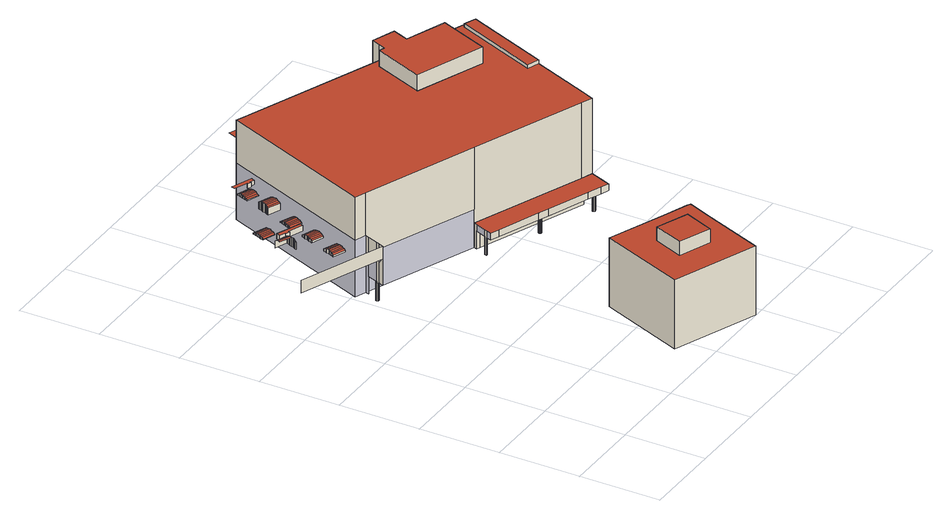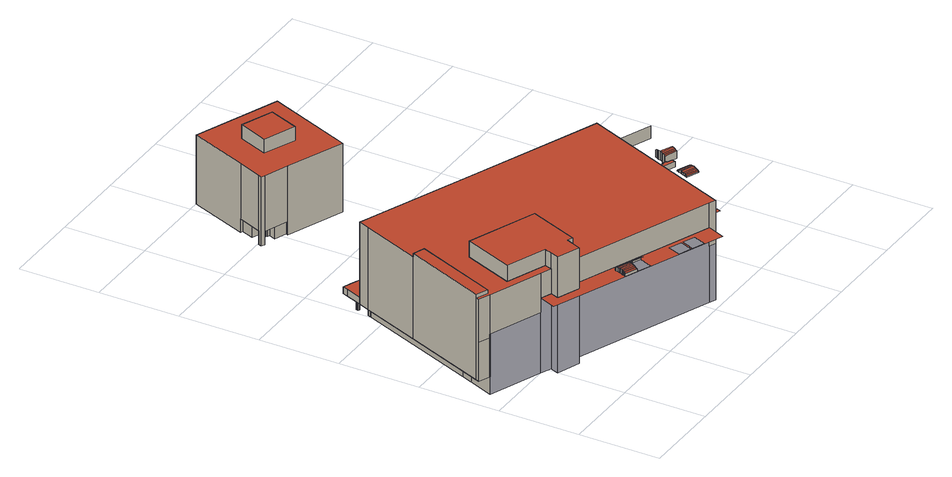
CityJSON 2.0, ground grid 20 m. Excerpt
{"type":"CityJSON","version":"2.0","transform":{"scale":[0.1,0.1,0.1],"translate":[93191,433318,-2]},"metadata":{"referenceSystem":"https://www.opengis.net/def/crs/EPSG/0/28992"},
"CityObjects":{
"building1":{"type":"Building","attributes":{"measuredHeight":21.9},"children":["building1-1","building1-2","building1-3","building1-4","building1-5","building1-6"],"geometry":[{"type":"MultiSurface","lod":"2","boundaries":[[[0,1,2,3]],[[4,5,6,7]],[[5,8,9,6]],[[8,10,11,9]],[[10,12,13,11]],[[14,13,12,15]],[[16,17,18,19]],[[20,4,7,21]],[[4,20,22,5]],[[23,24,25,26]],[[27,14,15,28]],[[19,18,29,30]],[[5,22,31,8]],[[32,23,26,33]],[[34,27,28,35]],[[30,29,36,37]],[[8,31,38,10]],[[39,32,33,40]],[[41,34,35,42]],[[37,36,43,44]],[[45,46,44,43]],[[10,38,47,12]],[[17,39,40,48]],[[12,47,49,15]],[[48,50,18,17]],[[22,20,21,51]],[[15,49,52,28]],[[50,53,29,18]],[[31,22,51,54]],[[28,52,55,35]],[[53,56,36,29]],[[38,31,54,57]],[[35,55,58,42]],[[56,45,43,36]],[[59,41,42,58]],[[47,38,57,60]],[[61,62,63,64]],[[60,65,49,47]],[[62,66,67,63]],[[65,68,52,49]],[[66,69,70,67]],[[71,72,73,74]],[[68,75,55,52]],[[69,76,77,70]],[[78,71,74,79]],[[75,59,58,55]],[[80,77,76,81]],[[82,61,64,83]],[[61,82,84,62]],[[85,86,87,88]],[[89,80,81,90]],[[91,78,79,92]],[[62,84,93,66]],[[86,94,95,87]],[[96,89,90,97]],[[98,91,92,99]],[[66,93,100,69]],[[94,101,102,95]],[[103,96,97,104]],[[69,100,105,76]],[[101,106,107,102]],[[108,98,99,109]],[[76,105,110,81]],[[111,107,106,112]],[[113,85,88,114]],[[108,115,116,72,71,78,91,98]],[[84,82,83,117]],[[85,113,118,86]],[[81,110,119,90]],[[120,111,112,121]],[[93,84,117,122]],[[86,118,123,94]],[[90,119,124,97]],[[125,120,121,126]],[[100,93,122,127]],[[94,123,128,101]],[[97,124,129,104]],[[130,125,126,131]],[[132,103,104,129]],[[105,100,127,133]],[[101,128,134,106]],[[72,116,135,73]],[[136,137,138,1]],[[1,138,139,2]],[[133,140,110,105]],[[106,134,141,112]],[[142,143,144,145]],[[143,146,147,144]],[[148,142,145,149]],[[118,113,114,150]],[[140,151,119,110]],[[115,108,109,152]],[[146,153,137,147]],[[112,141,154,121]],[[155,148,149,156]],[[153,146,143,142,148,155,157,158]],[[123,118,150,159]],[[151,160,124,119]],[[137,153,158,161,162,163,139,138]],[[121,154,164,126]],[[157,155,156,165]],[[128,123,159,166]],[[158,157,165,161]],[[160,132,129,124]],[[126,164,167,131]],[[168,130,131,167]],[[134,128,166,169]],[[169,170,141,134]],[[170,171,154,141]],[[162,172,173,163]],[[161,174,172,162]],[[171,175,164,154]],[[175,168,167,164]],[[176,177,178,179,180]],[[116,115,152,135]],[[181,182,183,184]],[[182,185,186,183]],[[174,187,177,176,172]],[[172,176,180,173]],[[185,188,189,186]],[[188,190,191,189]],[[192,191,190,193]],[[194,181,184,195]],[[181,194,196,182]],[[197,192,193,198]],[[182,196,199,185]],[[200,197,198,201]],[[185,199,202,188]],[[203,200,201,204]],[[188,202,205,190]],[[190,205,206,193]],[[196,194,195,207]],[[193,206,208,198]],[[199,196,207,209]],[[198,208,210,201]],[[202,199,209,211]],[[201,210,212,204]],[[213,203,204,212]],[[205,202,211,214]],[[214,215,206,205]],[[215,216,208,206]],[[216,217,210,208]],[[217,213,212,210]],[[218,219,220,221]],[[219,222,223,220]],[[222,224,225,223]],[[224,226,227,225]],[[228,227,226,229]],[[230,218,221,231]],[[218,230,232,219]],[[233,228,229,234]],[[219,232,235,222]],[[236,233,234,237]],[[222,235,238,224]],[[239,236,237,240]],[[224,238,241,226]],[[226,241,242,229]],[[232,230,231,243]],[[229,242,244,234]],[[235,232,243,245]],[[234,244,246,237]],[[238,235,245,247]],[[237,246,248,240]],[[249,239,240,248]],[[241,238,247,250]],[[250,251,242,241]],[[251,252,244,242]],[[252,253,246,244]],[[253,249,248,246]],[[254,255,256,257]],[[255,258,259,256]],[[258,260,261,259]],[[260,262,263,261]],[[264,263,262,265]],[[266,254,257,267]],[[254,266,268,255]],[[269,264,265,270]],[[255,268,271,258]],[[272,269,270,273]],[[258,271,274,260]],[[178,275,276,179]],[[260,274,277,262]],[[262,277,278,265]],[[268,266,267,279]],[[265,278,280,270]],[[271,268,279,281]],[[270,280,282,273]],[[274,271,281,283]],[[273,282,284,285]],[[286,287,285,284]],[[277,274,283,288]],[[288,289,278,277]],[[289,290,280,278]],[[290,291,282,280]],[[291,286,284,282]],[[292,293,294,295]],[[296,293,292,297,298,299,300,301]],[[297,292,295,302]],[[298,297,302,303]],[[299,298,303,304]],[[300,299,304,305]]],"semantics":{"surfaces":[{"type":"WallSurface"},{"type":"RoofSurface"},{"type":"GroundSurface"},{"type":"ClosureSurface"}],"values":[0,0,0,0,0,0,1,0,1,0,0,1,1,0,0,1,1,0,0,1,0,1,0,1,0,0,1,0,0,1,0,0,1,0,0,0,0,0,0,0,0,0,0,0,0,0,0,0,1,0,0,0,1,0,0,0,1,0,0,1,0,0,1,0,0,1,0,1,1,0,0,1,1,0,0,1,1,0,0,0,1,0,0,0,0,1,0,0,0,0,0,0,0,1,0,2,0,0,0,1,0,0,0,0,1,0,0,0,0,0,3,0,0,3,0,0,0,3,0,0,0,0,0,1,0,1,0,1,0,1,1,0,1,0,1,0,1,0,0,0,0,0,0,0,0,0,0,0,0,1,0,1,0,1,0,1,1,0,1,0,1,0,1,0,0,0,0,0,0,0,0,0,0,0,0,1,0,1,0,1,3,1,1,0,1,0,1,0,1,0,0,0,0,0,0,0,1,0,0,0,0]}}]},
"building1-1":{"type":"BuildingInstallation","parents":["building1"],"geometry":[{"type":"MultiSurface","lod":"2","boundaries":[[[60,65,49,47]],[[22,20,21,51]],[[68,75,55,52]],[[5,8,9,6]],[[38,31,54,57]],[[31,22,51,54]],[[20,4,7,21]],[[27,14,15,28]],[[34,27,28,35]],[[59,41,42,58]],[[75,59,58,55]],[[65,68,52,49]],[[14,13,12,15]],[[10,12,13,11]],[[47,38,57,60]],[[8,10,11,9]],[[41,34,35,42]],[[4,5,6,7]],[[10,38,47,12]],[[12,47,49,15]],[[4,20,22,5]],[[8,31,38,10]],[[28,52,55,35]],[[15,49,52,28]],[[35,55,58,42]],[[5,22,31,8]]],"semantics":{"surfaces":[{"type":"WallSurface"},{"type":"RoofSurface"}],"values":[0,0,0,0,0,0,0,0,0,0,0,0,0,0,0,0,0,0,1,1,1,1,1,1,1,1]}}]},
"building1-2":{"type":"BuildingInstallation","parents":["building1"],"geometry":[{"type":"MultiSurface","lod":"2","boundaries":[[[103,96,97,104]],[[80,77,76,81]],[[89,80,81,90]],[[96,89,90,97]],[[140,151,119,110]],[[160,132,129,124]],[[132,103,104,129]],[[151,160,124,119]],[[69,76,77,70]],[[105,100,127,133]],[[66,69,70,67]],[[100,93,122,127]],[[62,66,67,63]],[[93,84,117,122]],[[61,62,63,64]],[[82,61,64,83]],[[133,140,110,105]],[[84,82,83,117]],[[90,119,124,97]],[[97,124,129,104]],[[76,105,110,81]],[[81,110,119,90]],[[66,93,100,69]],[[62,84,93,66]],[[61,82,84,62]],[[69,100,105,76]]],"semantics":{"surfaces":[{"type":"WallSurface"},{"type":"RoofSurface"}],"values":[0,0,0,0,0,0,0,0,0,0,0,0,0,0,0,0,0,0,1,1,1,1,1,1,1,1]}}]},
"building1-3":{"type":"BuildingInstallation","parents":["building1"],"geometry":[{"type":"MultiSurface","lod":"2","boundaries":[[[169,170,141,134]],[[170,171,154,141]],[[175,168,167,164]],[[171,175,164,154]],[[128,123,159,166]],[[86,94,95,87]],[[111,107,106,112]],[[125,120,121,126]],[[134,128,166,169]],[[101,106,107,102]],[[120,111,112,121]],[[94,101,102,95]],[[168,130,131,167]],[[130,125,126,131]],[[123,118,150,159]],[[85,86,87,88]],[[118,113,114,150]],[[113,85,88,114]],[[106,134,141,112]],[[85,113,118,86]],[[101,128,134,106]],[[112,141,154,121]],[[126,164,167,131]],[[121,154,164,126]],[[94,123,128,101]],[[86,118,123,94]]],"semantics":{"surfaces":[{"type":"WallSurface"},{"type":"RoofSurface"}],"values":[0,0,0,0,0,0,0,0,0,0,0,0,0,0,0,0,0,0,1,1,1,1,1,1,1,1]}}]},
"building1-4":{"type":"BuildingInstallation","parents":["building1"],"geometry":[{"type":"MultiSurface","lod":"2","boundaries":[[[203,200,201,204]],[[217,213,212,210]],[[213,203,204,212]],[[216,217,210,208]],[[205,202,211,214]],[[199,196,207,209]],[[192,191,190,193]],[[181,182,183,184]],[[188,190,191,189]],[[197,192,193,198]],[[185,188,189,186]],[[214,215,206,205]],[[202,199,209,211]],[[194,181,184,195]],[[182,185,186,183]],[[215,216,208,206]],[[196,194,195,207]],[[200,197,198,201]],[[201,210,212,204]],[[198,208,210,201]],[[190,205,206,193]],[[181,194,196,182]],[[188,202,205,190]],[[185,199,202,188]],[[182,196,199,185]],[[193,206,208,198]]],"semantics":{"surfaces":[{"type":"WallSurface"},{"type":"RoofSurface"}],"values":[0,0,0,0,0,0,0,0,0,0,0,0,0,0,0,0,0,0,1,1,1,1,1,1,1,1]}}]},
"building1-5":{"type":"BuildingInstallation","parents":["building1"],"geometry":[{"type":"MultiSurface","lod":"2","boundaries":[[[253,249,248,246]],[[230,218,221,231]],[[218,219,220,221]],[[236,233,234,237]],[[249,239,240,248]],[[251,252,244,242]],[[222,224,225,223]],[[224,226,227,225]],[[250,251,242,241]],[[241,238,247,250]],[[219,222,223,220]],[[235,232,243,245]],[[238,235,245,247]],[[252,253,246,244]],[[233,228,229,234]],[[239,236,237,240]],[[232,230,231,243]],[[228,227,226,229]],[[229,242,244,234]],[[224,238,241,226]],[[237,246,248,240]],[[218,230,232,219]],[[219,232,235,222]],[[234,244,246,237]],[[222,235,238,224]],[[226,241,242,229]]],"semantics":{"surfaces":[{"type":"WallSurface"},{"type":"RoofSurface"}],"values":[0,0,0,0,0,0,0,0,0,0,0,0,0,0,0,0,0,0,1,1,1,1,1,1,1,1]}}]},
"building1-6":{"type":"BuildingInstallation","parents":["building1"],"geometry":[{"type":"MultiSurface","lod":"2","boundaries":[[[290,291,282,280]],[[266,254,257,267]],[[260,262,263,261]],[[272,269,270,273]],[[286,287,285,284]],[[269,264,265,270]],[[258,260,261,259]],[[274,271,281,283]],[[254,255,256,257]],[[268,266,267,279]],[[271,268,279,281]],[[287,272,273,285]],[[277,274,283,288]],[[291,286,284,282]],[[289,290,280,278]],[[288,289,278,277]],[[264,263,262,265]],[[255,258,259,256]],[[273,282,284,285]],[[258,271,274,260]],[[265,278,280,270]],[[262,277,278,265]],[[260,274,277,262]],[[255,268,271,258]],[[254,266,268,255]],[[270,280,282,273]]],"semantics":{"surfaces":[{"type":"WallSurface"},{"type":"RoofSurface"}],"values":[0,0,0,0,0,0,0,0,0,0,0,0,0,0,0,0,0,0,1,1,1,1,1,1,1,1]}}]},
"building2":{"type":"Building","attributes":{"measuredHeight":21.09,"yearOfConstruction":1992},"address":[{"CountryName":"Nederland","LocalityName":"Rotterdam","ThoroughfareNumber":"96-96","ThoroughfareName":"Twentestraat","PostalCode":"3083BD"}],"geometry":[{"type":"Solid","lod":"2","boundaries":[[[[306,307,308,309,310,311,312,313,314,315,316,317,318,319,320,321,322,323,324]],[[325,326,315,314]],[[327,328,321,320]],[[329,330,331,332]],[[328,333,322,321]],[[334,329,332,335]],[[336,337,338,323,339]],[[322,333,340,341,342]],[[342,339,323,322]],[[336,343,306,344,337]],[[307,345,346,347,348]],[[343,345,307,306]],[[349,350,317,316]],[[338,351,324,323]],[[352,325,314,313]],[[351,344,306,324]],[[348,353,308,307]],[[354,355,311,310]],[[330,356,357,331]],[[340,358,359,341]],[[358,347,346,359]],[[350,360,318,317]],[[360,361,319,318]],[[361,327,320,319]],[[356,334,335,357]],[[353,362,309,308]],[[355,363,312,311]],[[363,352,313,312]],[[362,354,310,309]],[[326,349,316,315]],[[332,331,357,335]],[[345,343,336,339,342,341,359,346],[330,329,334,356]],[[328,327,361,360,350,349,326,325,352,363,355,354,362,353,348,347,358,340,333]],[[338,337,344,351]]]],"semantics":{"surfaces":[{"type":"OuterCeilingSurface"},{"type":"WallSurface"},{"type":"RoofSurface"},{"type":"GroundSurface"}],"values":[[0,1,1,1,1,1,1,1,1,1,1,1,1,1,1,1,1,1,1,1,1,1,1,1,1,1,1,1,1,1,2,2,3,3]]}}]},
"building3":{"type":"Building","attributes":{"measuredHeight":40.85,"yearOfConstruction":1978},"address":[{"CountryName":"Nederland","LocalityName":"Rotterdam","ThoroughfareNumber":"405-481","ThoroughfareName":"Zuidplein Hoog","PostalCode":"3083BE"}],"children":["building3-1","building3-2","building3-3"]},
"building3-1":{"type":"BuildingPart","attributes":{"measuredHeight":6.22},"parents":["building3"],"geometry":[{"type":"Solid","lod":"2","boundaries":[[[[364,365,366,367,368,369,370,371,372,373,374,375,376,377,378,379,380,381],[382,383,384,385,386,387,388,389,390,391],[392,393,394,395,396,397,398,399,400,401]],[[402,403,383,382]],[[404,405,392,401]],[[406,407,394,393]],[[408,376,375,409]],[[409,375,374,410]],[[411,412,381,380]],[[412,413,364,381]],[[413,414,365,364]],[[414,415,366,365]],[[415,416,367,366]],[[416,417,368,367]],[[418,419,379,378]],[[419,411,380,379]],[[371,370,420,421]],[[422,423,390,389]],[[424,425,388,387]],[[423,426,391,390]],[[370,369,427,420]],[[373,428,427,369,429,430]],[[431,432,385,384]],[[426,402,382,391]],[[372,371,421,433]],[[434,435,397,396]],[[405,406,393,392]],[[410,436,437,438,374]],[[439,377,376,408]],[[373,372,433,428]],[[435,440,398,397]],[[403,431,384,383]],[[432,441,386,385]],[[441,424,387,386]],[[425,422,389,388]],[[407,442,395,394]],[[442,434,396,395]],[[440,443,399,398]],[[443,444,400,399]],[[444,404,401,400]],[[417,416,415,414,413,412,411,419,418,445,437,438,430,429]],[[403,402,426,423,422,425,424,441,432,431]],[[420,427,428,433,421]],[[442,407,406,405,404,444,443,440,435,434]],[[439,408,409,410,436]],[[445,418,378,377]],[[374,438,430,373]],[[417,429,369,368]],[[377,445,437,436,439]]]],"semantics":{"surfaces":[{"type":"OuterCeilingSurface"},{"type":"WallSurface"},{"type":"RoofSurface"},{"type":"GroundSurface"},{"type":"ClosureSurface"}],"values":[[0,1,1,1,1,1,1,1,1,1,1,1,1,1,1,1,1,1,1,1,1,1,1,1,1,1,1,1,1,1,1,1,1,1,1,1,1,1,2,3,3,3,3,4,4,4,4]]}}]},
"building3-2":{"type":"BuildingPart","attributes":{"measuredHeight":26.26},"parents":["building3"],"geometry":[{"type":"Solid","lod":"2","boundaries":[[[[378,377,446,447,448,449,450,451,452,453]],[[448,454,455,456,449]],[[456,457,450,449]],[[457,456,455,458,459]],[[460,461,462,454,463]],[[464,461,460,465]],[[462,458,455,454]],[[466,467,468,469]],[[470,180,176,471,472]],[[473,472,471,437,445]],[[470,474,179,180]],[[445,418,475,473]],[[457,459,476,451,450]],[[467,452,451,476,477,468]],[[478,475,418,378,453]],[[467,478,453,452]],[[474,479,276,179]],[[476,480,481,477]],[[480,466,469,481]],[[439,482,446,377]],[[482,483,447,446]],[[483,484,448,447]],[[276,479,485,486,487]],[[485,488,489,486]],[[490,491,492,488,485,479,474,470,472,473,475,478,467,466,480,476,459,458,462,461,464,493,494,495]],[[477,481,469,468]],[[496,484,483,482,439,436,177,178,275,497,498,499,500,501,502,503,504,505]],[[179,178,177,176,180]],[[437,471,176,177,436]],[[489,488,492,499,498]],[[377,378,418,445]],[[465,505,504,493,464]],[[463,496,505,465,460]],[[377,445,437,436,439]],[[489,498,497,487,486]],[[454,448,484,496,463]],[[504,503,494,493]],[[503,502,495,494]],[[502,501,490,495]],[[501,500,491,490]],[[500,499,492,491]],[[497,275,276,487]],[[275,178,179,276]]]],"semantics":{"surfaces":[{"type":"OuterCeilingSurface"},{"type":"WallSurface"},{"type":"RoofSurface"},{"type":"GroundSurface"},{"type":"ClosureSurface"}],"values":[[0,1,1,1,1,1,1,1,1,1,1,1,1,1,1,1,1,1,1,1,1,1,1,1,2,2,3,4,4,4,4,4,4,4,4,4,4,4,4,4,4,4,4]]}}]},
"building3-3":{"type":"BuildingPart","attributes":{"measuredHeight":29.42},"parents":["building3"],"geometry":[{"type":"Solid","lod":"2","boundaries":[[[[506,507,508,464,465]],[[493,464,508,509]],[[490,495,510,511]],[[512,507,506,513]],[[495,494,514,510]],[[494,493,509,514]],[[492,491,515,516]],[[488,517,512,513,489]],[[488,492,516,517]],[[491,490,511,515]],[[510,514,509,508,507,512,517,516,515,511]],[[505,504,503,502,501,500,499,498,518,519]],[[505,519,506,465]],[[489,498,499,492,488]],[[499,500,491,492]],[[500,501,490,491]],[[493,504,505,465,464]],[[518,498,489,513]],[[519,518,513,506]],[[503,504,493,494]],[[501,502,495,490]],[[502,503,494,495]]]],"semantics":{"surfaces":[{"type":"WallSurface"},{"type":"RoofSurface"},{"type":"GroundSurface"},{"type":"ClosureSurface"}],"values":[[0,0,0,0,0,0,0,0,0,0,1,2,3,3,3,3,3,3,3,3,3,3]]}}]},
"building4":{"type":"Building","attributes":{"measuredHeight":21.81},"children":["building4-1"],"geometry":[{"type":"MultiSurface","lod":"2","boundaries":[[[520,521,522,523]],[[521,520,524,525]],[[525,524,526,527]],[[524,520,523,528]],[[526,524,528,529]],[[530,531,532,533]],[[534,526,529,535]],[[531,536,537,532]],[[536,538,539,537]],[[538,540,541,539]],[[542,530,533,543]],[[530,542,544,531]],[[531,544,545,536]],[[536,545,546,538]],[[538,546,547,540]],[[540,547,548,549]],[[544,542,543,550]],[[545,544,550,551]],[[546,545,551,552]],[[547,546,552,553]],[[553,554,548,547]],[[554,555,556,548]],[[557,558,486,489,513,506,465,460],[559,560,561,555,554,553,552,551,550,543,533,532,537,539,541,562,563,564],[565,566,567,568,569,570,535,529,528,523,522,571,572,573,574,575,576,577],[578,579,580,581,582,583,584,585,586,587,588,589,590,591,592,593,594,595],[596,597,598,599,600,601,602,603,604,605,606,607,608,609,610,611,612,613]],[[498,518,513,489]],[[518,519,506,513]],[[519,505,465,506]]],"semantics":{"surfaces":[{"type":"WallSurface"},{"type":"RoofSurface"},{"type":"ClosureSurface"}],"values":[0,1,1,0,0,0,0,0,0,0,0,1,1,1,1,1,0,0,0,0,0,0,1,2,2,2]}}]},
"building4-1":{"type":"BuildingInstallation","parents":["building4"],"geometry":[{"type":"MultiSurface","lod":"2","boundaries":[[[562,541,540,549]],[[561,560,614,615]],[[560,559,616,614]],[[545,544,550,551]],[[564,563,617,618]],[[563,562,549,617]],[[542,530,533,543]],[[538,540,541,539]],[[531,536,537,532]],[[555,561,615,556]],[[553,554,548,547]],[[554,555,556,548]],[[547,546,552,553]],[[544,542,543,550]],[[559,564,618,616]],[[536,538,539,537]],[[546,545,551,552]],[[530,531,532,533]],[[618,615,614,616]],[[540,547,548,549]],[[617,556,615,618]],[[549,548,556,617]],[[536,545,546,538]],[[530,542,544,531]],[[531,544,545,536]],[[538,546,547,540]]],"semantics":{"surfaces":[{"type":"WallSurface"},{"type":"RoofSurface"}],"values":[0,0,0,0,0,0,0,0,0,0,0,0,0,0,0,0,0,0,1,1,1,1,1,1,1,1]}}]}
},
"vertices":[
[9,814,118],[219,730,118],[219,730,150],[9,814,150],[128,802,154],[130,805,157],[130,805,150],[128,802,150],[131,809,158],[131,809,150],[133,813,159],[133,813,150],[135,817,160],[135,817,150],[136,822,150],[136,822,159],[92,915,173],[122,902,173],[124,907,173],[94,919,173],[158,789,154],[158,789,150],[160,793,157],[117,890,170],[116,887,168],[116,887,150],[117,890,150],[138,826,150],[138,826,158],[126,911,172],[96,923,172],[161,797,158],[119,894,172],[119,894,150],[139,830,150],[139,830,157],[127,915,170],[97,927,170],[163,801,159],[121,898,173],[121,898,150],[141,833,150],[141,833,154],[129,918,168],[98,930,168],[129,918,150],[98,930,150],[165,805,160],[122,902,150],[166,809,159],[124,907,150],[160,793,150],[168,813,158],[126,911,150],[161,797,150],[170,817,157],[127,915,150],[163,801,150],[171,821,154],[171,821,150],[165,805,150],[114,969,152],[115,972,155],[115,972,150],[114,969,150],[166,809,150],[116,976,156],[116,976,150],[168,813,150],[118,980,157],[118,980,150],[129,936,164],[132,945,164],[132,945,150],[129,936,150],[170,817,150],[120,984,158],[120,984,150],[142,930,164],[142,930,150],[122,989,150],[122,989,157],[144,957,152],[144,957,150],[145,960,155],[156,872,154],[158,875,156],[158,875,150],[156,872,150],[123,993,150],[123,993,156],[141,928,164],[141,928,150],[147,964,156],[159,879,158],[159,879,150],[125,997,150],[125,997,155],[151,924,164],[151,924,150],[148,968,157],[161,883,159],[161,883,150],[126,1000,150],[126,1000,152],[150,972,158],[163,887,159],[163,887,150],[152,927,164],[152,927,150],[152,977,157],[164,892,150],[164,892,159],[186,860,154],[186,860,150],[189,913,164],[193,921,164],[145,960,150],[188,863,156],[154,981,156],[166,896,150],[166,896,158],[147,964,150],[189,867,158],[155,985,155],[167,900,150],[167,900,156],[148,968,150],[191,871,159],[156,988,152],[169,903,150],[169,903,154],[156,988,150],[150,972,150],[193,875,159],[193,921,150],[219,730,51],[224,742,51],[224,742,102],[224,742,150],[152,977,150],[194,879,159],[221,746,6],[221,744,6],[221,744,51],[221,746,51],[223,742,6],[223,742,51],[222,749,6],[222,749,51],[188,863,150],[154,981,150],[189,913,150],[224,742,6],[196,884,158],[224,750,6],[224,750,51],[226,750,6],[227,749,6],[189,867,150],[155,985,150],[227,749,51],[227,749,102],[227,749,150],[198,887,156],[226,750,51],[191,871,150],[199,891,154],[199,891,150],[193,875,150],[194,879,150],[196,884,150],[237,775,102],[237,775,150],[237,775,51],[198,887,150],[240,784,102],[240,784,6],[212,795,6],[212,795,150],[240,784,150],[184,941,152],[185,945,155],[185,945,150],[184,941,150],[186,949,156],[186,949,150],[237,775,6],[188,953,157],[188,953,150],[190,957,158],[190,957,150],[192,961,150],[192,961,157],[214,929,152],[214,929,150],[215,933,155],[193,965,150],[193,965,156],[217,936,156],[195,969,150],[195,969,155],[218,941,157],[196,973,150],[196,973,152],[220,945,158],[222,949,157],[215,933,150],[224,953,156],[217,936,150],[225,957,155],[218,941,150],[226,961,152],[226,961,150],[220,945,150],[222,949,150],[224,953,150],[225,957,150],[211,1011,167],[212,1014,169],[212,1014,150],[211,1011,150],[214,1018,171],[214,1018,150],[216,1022,172],[216,1022,150],[217,1027,172],[217,1027,150],[219,1031,150],[219,1031,172],[241,999,167],[241,999,150],[243,1002,169],[221,1035,150],[221,1035,171],[244,1006,171],[222,1039,150],[222,1039,169],[246,1010,172],[224,1042,150],[224,1042,167],[248,1014,172],[249,1019,172],[243,1002,150],[251,1023,171],[244,1006,150],[252,1027,169],[246,1010,150],[254,1030,167],[254,1030,150],[248,1014,150],[249,1019,150],[251,1023,150],[252,1027,150],[239,1080,152],[240,1084,154],[240,1084,150],[239,1080,150],[242,1088,156],[242,1088,150],[243,1092,157],[243,1092,150],[245,1096,157],[245,1096,150],[247,1100,150],[247,1100,157],[269,1068,152],[269,1068,150],[270,1072,154],[248,1104,150],[248,1104,156],[272,1076,156],[250,1108,150],[250,1108,154],[274,1080,157],[365,1179,6],[365,1179,150],[275,1084,157],[277,1088,157],[270,1072,150],[279,1092,156],[272,1076,150],[280,1096,154],[274,1080,150],[282,1100,152],[251,1112,152],[282,1100,150],[251,1112,150],[275,1084,150],[277,1088,150],[279,1092,150],[280,1096,150],[285,1105,161],[286,1107,161],[286,1107,150],[285,1105,150],[255,1120,161],[294,1101,161],[295,1104,161],[306,1100,161],[309,1108,161],[258,1129,161],[294,1101,150],[295,1104,150],[306,1100,150],[309,1108,150],
[655,203,41],[631,144,41],[625,146,41],[637,176,41],[621,182,41],[624,187,41],[623,187,41],[624,191,41],[623,194,41],[622,198,41],[619,201,41],[616,202,41],[617,203,41],[612,205,41],[618,221,41],[588,233,41],[590,238,41],[650,215,41],[646,206,41],[623,194,7],[622,198,7],[618,221,7],[588,233,7],[539,94,182],[568,167,182],[568,167,217],[539,94,217],[590,238,7],[460,125,182],[460,125,217],[658,211,182],[658,211,7],[650,215,7],[650,215,182],[448,295,7],[448,295,182],[590,238,182],[655,203,182],[655,203,7],[631,144,182],[575,1,182],[575,1,7],[631,144,7],[619,201,7],[616,202,7],[646,206,7],[624,191,7],[625,146,7],[621,182,7],[624,187,7],[489,199,182],[489,199,217],[365,84,7],[365,84,182],[617,203,7],[612,205,7],[637,176,7],[623,187,7],
[753,520,51],[650,561,51],[625,571,51],[522,611,51],[499,620,51],[504,632,51],[507,633,51],[508,635,51],[507,637,51],[506,638,51],[517,665,51],[525,661,51],[794,555,51],[797,563,51],[826,552,51],[811,514,51],[806,499,51],[786,507,51],[786,523,51],[786,526,51],[783,527,51],[781,527,51],[779,525,51],[778,523,51],[779,521,51],[781,519,51],[784,520,51],[786,521,51],[647,576,51],[648,578,51],[648,581,51],[646,583,51],[643,583,51],[641,581,51],[640,579,51],[641,577,51],[643,575,51],[645,575,51],[786,523,6],[786,526,6],[645,575,6],[647,576,6],[648,578,6],[648,581,6],[794,555,6],[525,661,6],[517,665,6],[806,499,68],[786,507,68],[753,520,68],[650,561,68],[625,571,68],[522,611,68],[499,620,68],[826,552,68],[811,514,68],[507,633,6],[508,635,6],[781,519,6],[784,520,6],[778,523,6],[779,521,6],[786,521,6],[504,632,6],[506,638,6],[504,632,68],[506,638,68],[783,527,6],[781,527,6],[507,637,6],[643,583,6],[641,581,6],[520,673,6],[520,673,68],[517,665,68],[797,563,6],[640,579,6],[779,525,6],[646,583,6],[641,577,6],[643,575,6],[797,563,68],
[914,859,51],[925,887,51],[950,949,51],[952,948,51],[979,937,51],[976,929,51],[895,725,51],[837,578,51],[950,949,160],[952,948,160],[952,948,150],[979,937,150],[952,948,259],[979,937,259],[818,1000,197],[818,1000,259],[950,949,259],[818,1000,160],[791,1011,259],[791,1011,197],[866,736,259],[895,725,259],[895,725,268],[866,736,268],[240,784,259],[520,673,102],[520,673,259],[797,563,259],[212,795,259],[826,552,259],[976,929,259],[976,929,268],[837,578,259],[365,1179,259],[947,941,259],[947,941,268],[914,859,6],[925,887,6],[950,949,6],[382,1172,259],[382,1172,197],[382,1172,150],[734,1033,259],[734,1033,197],[665,897,259],[713,1020,259],[727,1015,259],[784,992,259],[884,953,259],[836,831,259],[818,1000,6],[382,1172,6],[734,1033,6],[727,1015,6],[713,1020,6],[665,897,6],[836,831,6],[884,953,6],[784,992,6],[791,1011,6],
[799,1031,197],[799,1031,300],[791,1011,300],[784,992,300],[836,831,300],[665,897,300],[742,1053,300],[742,1053,197],[884,953,300],[713,1020,300],[727,1015,300],[734,1033,300],[742,1053,6],[799,1031,6],
[602,1097,204],[572,1109,204],[572,1109,197],[602,1097,197],[604,1101,206],[573,1113,206],[605,1104,208],[575,1117,208],[604,1101,197],[605,1104,197],[607,1096,204],[608,1099,206],[608,1099,197],[607,1096,197],[607,1108,209],[607,1108,197],[610,1103,208],[610,1103,197],[611,1107,209],[611,1107,197],[613,1111,209],[613,1111,197],[637,1083,204],[637,1083,197],[639,1087,206],[640,1091,208],[642,1095,209],[643,1099,209],[645,1103,209],[615,1115,209],[639,1087,197],[640,1091,197],[642,1095,197],[643,1099,197],[645,1103,197],[647,1107,197],[647,1107,208],[836,1043,197],[400,1216,197],[619,1127,197],[650,1115,197],[648,1111,197],[615,1115,197],[617,1120,197],[618,1123,197],[584,1141,197],[615,1128,197],[613,1125,197],[612,1121,197],[610,1117,197],[608,1113,197],[573,1113,197],[575,1117,197],[576,1121,197],[578,1125,197],[580,1129,197],[582,1133,197],[583,1137,197],[510,1170,197],[509,1167,197],[508,1163,197],[506,1159,197],[504,1155,197],[502,1150,197],[501,1146,197],[499,1142,197],[498,1139,197],[468,1151,197],[469,1155,197],[470,1158,197],[472,1162,197],[474,1167,197],[476,1171,197],[477,1175,197],[479,1179,197],[480,1182,197],[442,1189,197],[444,1193,197],[445,1196,197],[476,1184,197],[474,1181,197],[473,1177,197],[471,1173,197],[469,1168,197],[467,1164,197],[466,1160,197],[464,1156,197],[463,1153,197],[433,1165,197],[434,1168,197],[436,1172,197],[437,1176,197],[439,1181,197],[441,1185,197],
[650,1115,204],[648,1111,206],[619,1127,204],[617,1120,208],[618,1123,206]
]}
